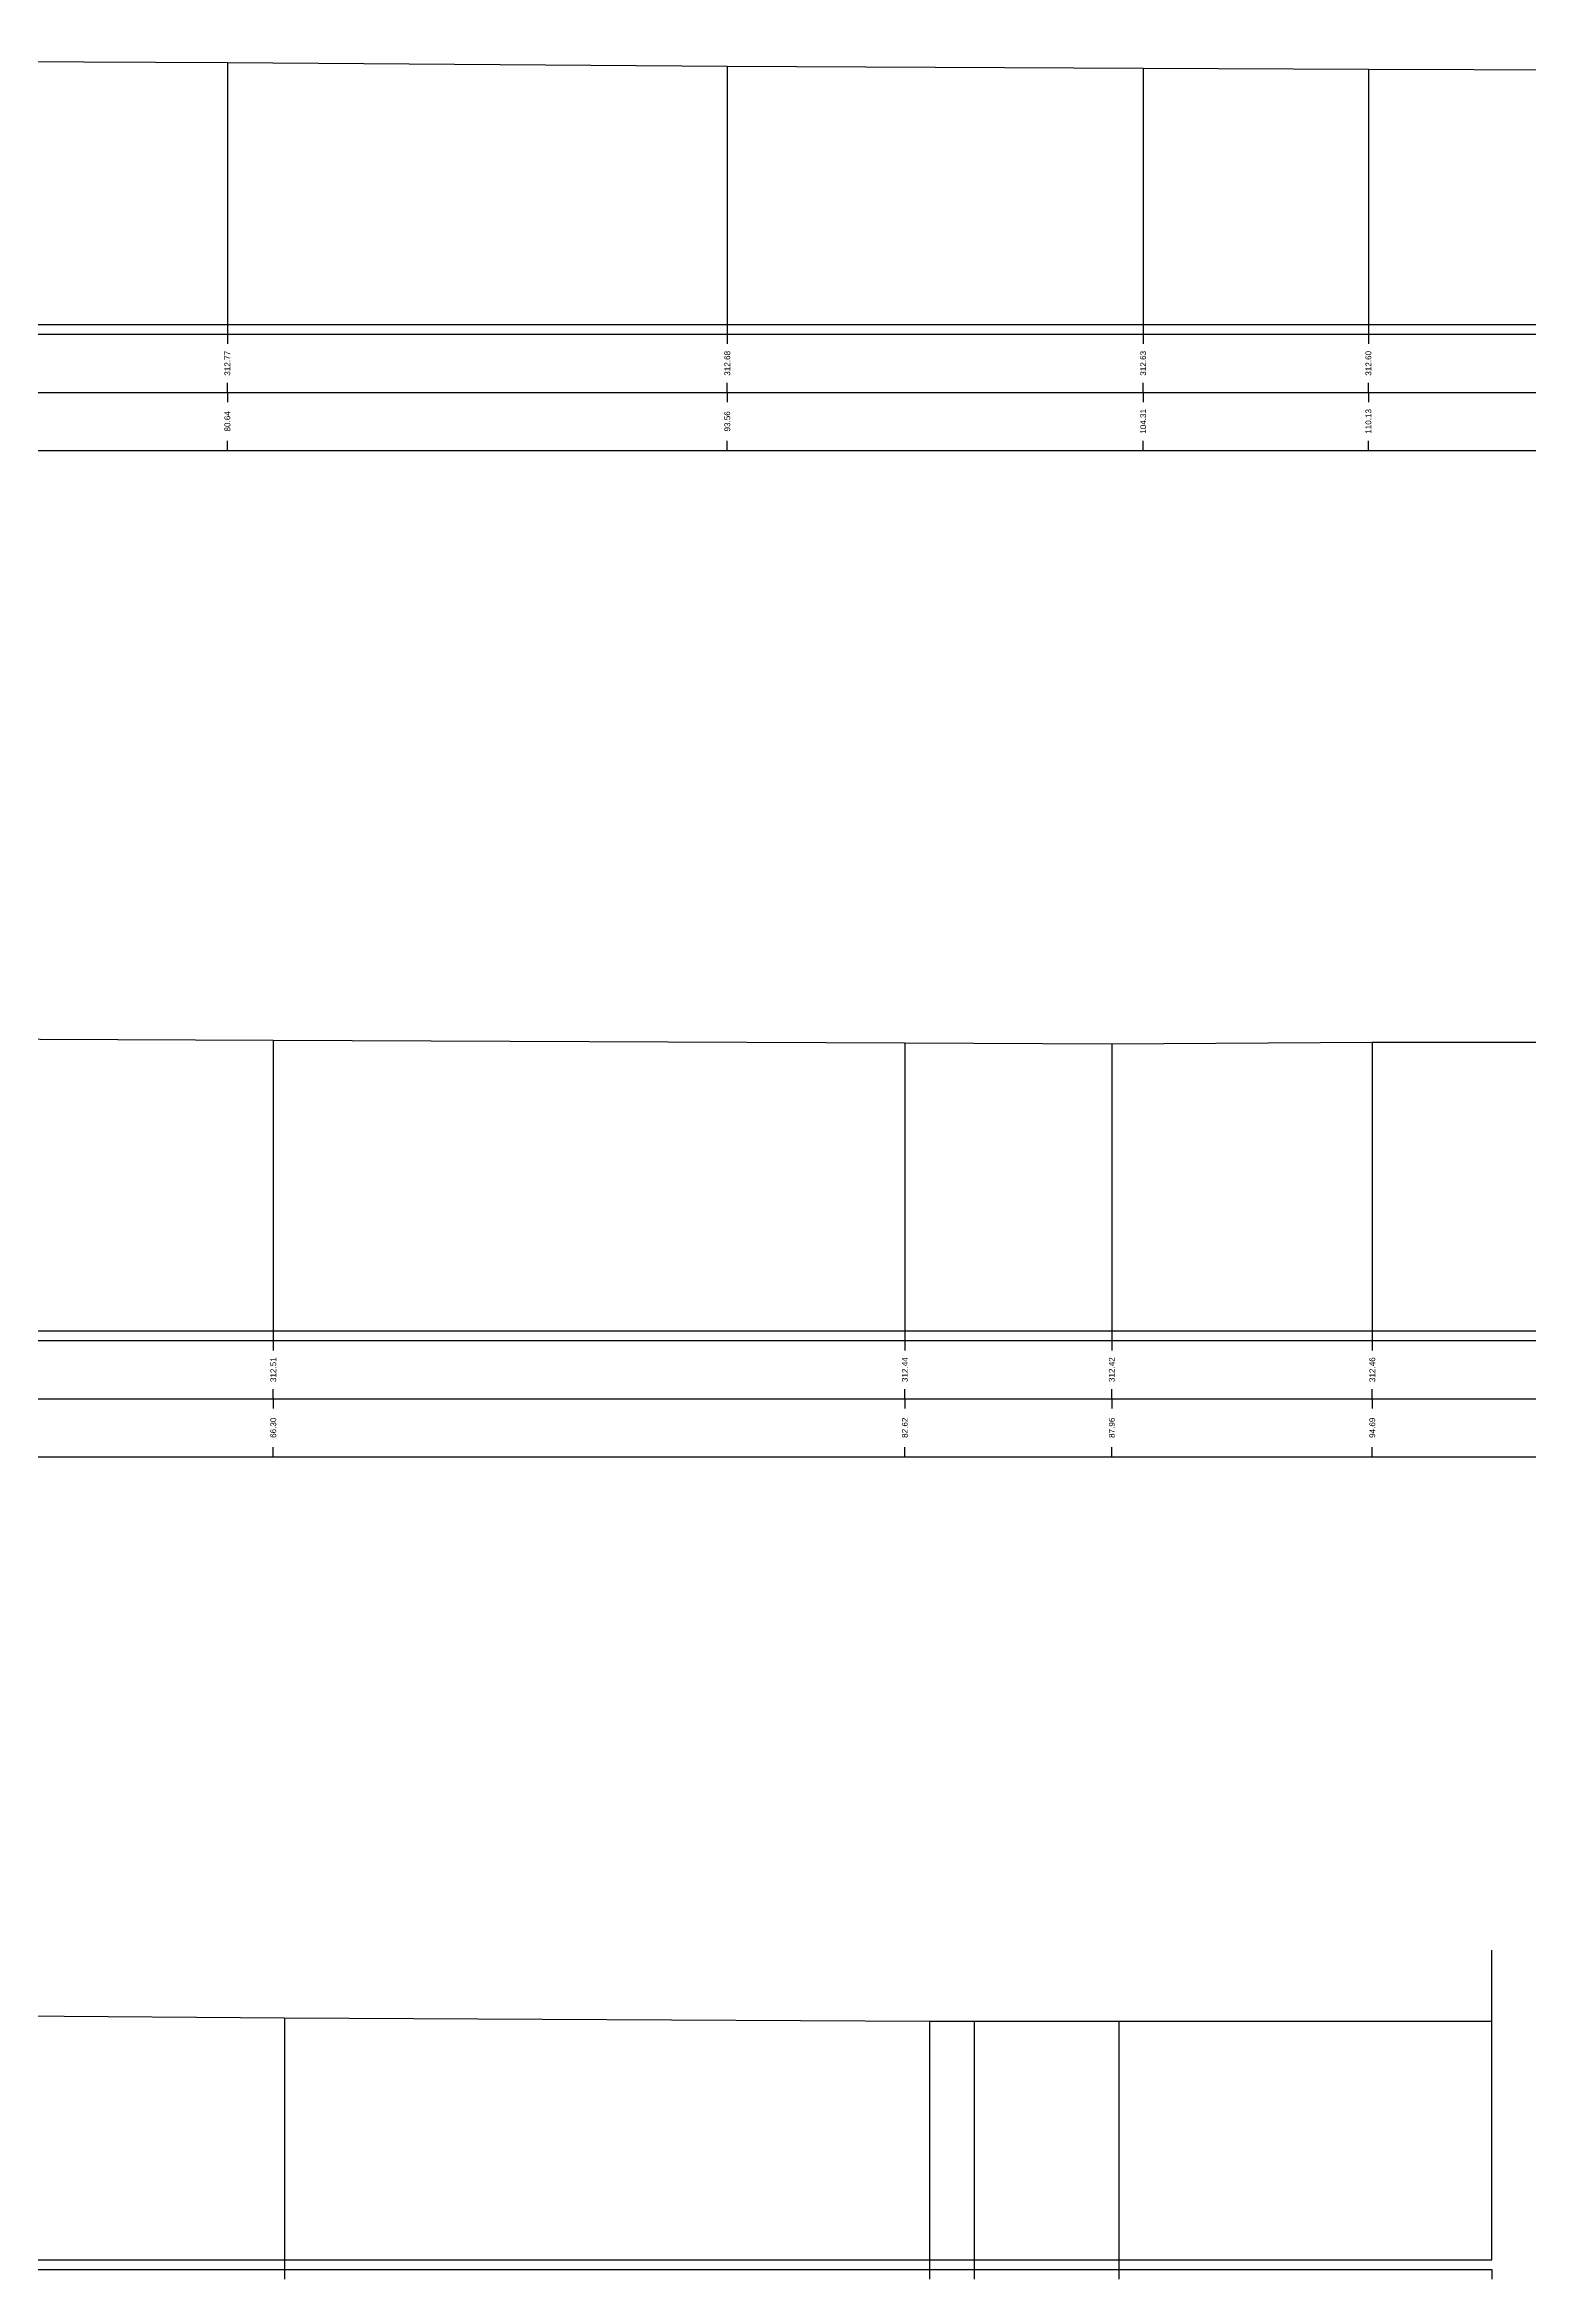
# Model space of a CAD drawing. Header units: millimetres. Extents: x -170 to 301, y 153 to 290.
# Drawn here: x 222.9 to 261.3, y 230.5 to 288.2 of the extents above; entities that cross this region are included whole.
import ezdxf
from ezdxf.enums import TextEntityAlignment as Align

# ---------------------------------------------------------------- set-up
doc = ezdxf.new("R2010")
doc.units = ezdxf.units.MM
doc.styles.get("Standard").update_dxf_attribs({"font": 'arial.ttf'})

msp = doc.modelspace()

# ---------------------------------------------------------------- linework, layer by layer
at = {"layer": 'band'}
for p, q in [((227.647, 280.75), (227.647, 280.5)), ((240.563, 280.75), (240.563, 280.5)), ((251.307, 280.75), (251.307, 280.5)), ((257.127, 280.75), (257.127, 280.5)), ((227.647, 279.25), (227.647, 279.5)), ((240.563, 279.25), (240.563, 279.5)), ((251.307, 279.25), (251.307, 279.5)), ((257.127, 279.25), (257.127, 279.5)), ((227.647, 279.25), (227.647, 279)), ((240.563, 279.25), (240.563, 279)), ((251.307, 279.25), (251.307, 279)), ((257.127, 279.25), (257.127, 279)), ((227.647, 277.75), (227.647, 278)), ((240.563, 277.75), (240.563, 278)), ((251.307, 277.75), (251.307, 278)), ((257.127, 277.75), (257.127, 278)), ((228.833, 254.75), (228.833, 254.5)), ((245.152, 254.75), (245.152, 254.5)), ((250.498, 254.75), (250.498, 254.5)), ((257.228, 254.75), (257.228, 254.5)), ((228.833, 253.25), (228.833, 253.5)), ((245.152, 253.25), (245.152, 253.5)), ((250.498, 253.25), (250.498, 253.5)), ((257.228, 253.25), (257.228, 253.5)), ((228.833, 253.25), (228.833, 253)), ((245.152, 253.25), (245.152, 253)), ((250.498, 253.25), (250.498, 253)), ((257.228, 253.25), (257.228, 253)), ((228.833, 251.75), (228.833, 252)), ((245.152, 251.75), (245.152, 252)), ((250.498, 251.75), (250.498, 252)), ((257.228, 251.75), (257.228, 252)), ((229.12, 230.75), (229.12, 230.5)), ((245.785, 230.75), (245.785, 230.5)), ((246.945, 230.75), (246.945, 230.5)), ((250.676, 230.75), (250.676, 230.5)), ((260.32, 230.75), (260.32, 230.5))]:
    msp.add_line(p, q, dxfattribs=at)
at = {"layer": 'frame'}
for p, q in [((-154.502, 280.75), (301.326, 280.75)), ((-147.002, 281), (301.326, 281)), ((-154.502, 279.25), (301.326, 279.25)), ((-154.502, 277.75), (301.326, 277.75)), ((-170.035, 254.75), (264.223, 254.75)), ((-162.535, 255), (264.223, 255)), ((-170.035, 253.25), (264.223, 253.25)), ((-170.035, 251.75), (264.223, 251.75)), ((260.32, 231), (260.32, 239)), ((-150.751, 231), (260.32, 231)), ((-158.251, 230.75), (260.32, 230.75))]:
    msp.add_line(p, q, dxfattribs=at)
at = {"layer": 'marker', "color": 253}
for p, q in [((227.647, 287.772), (227.647, 281)), ((240.563, 287.676), (240.563, 281)), ((251.307, 287.625), (251.307, 281)), ((257.127, 287.603), (257.127, 281)), ((227.647, 281), (227.647, 280.75)), ((240.563, 281), (240.563, 280.75)), ((251.307, 281), (251.307, 280.75)), ((257.127, 281), (257.127, 280.75)), ((228.833, 262.512), (228.833, 255)), ((245.152, 262.441), (245.152, 255)), ((250.498, 262.42), (250.498, 255)), ((257.228, 262.463), (257.228, 255)), ((228.833, 255), (228.833, 254.75)), ((245.152, 255), (245.152, 254.75)), ((250.498, 255), (250.498, 254.75)), ((257.228, 255), (257.228, 254.75)), ((229.12, 237.257), (229.12, 231)), ((245.785, 237.17), (245.785, 231)), ((246.945, 237.167), (246.945, 231)), ((250.676, 237.17), (250.676, 231)), ((229.12, 231), (229.12, 230.75)), ((245.785, 231), (245.785, 230.75)), ((246.945, 231), (246.945, 230.75)), ((250.676, 231), (250.676, 230.75))]:
    msp.add_line(p, q, dxfattribs=at)
at = {"layer": 'profile'}
for points in [[(183.237, 287.685), (188.114, 287.952), (190.565, 288.205), (193.733, 288.232), (195.99, 287.928), (198.233, 287.698), (202.318, 287.715), (203.637, 287.714), (208.492, 287.727), (216.037, 287.759), (222.075, 287.801), (227.647, 287.772), (240.563, 287.676), (251.307, 287.625), (257.127, 287.603), (268.02, 287.562), (272.743, 287.538), (275.858, 287.53), (291.972, 287.44), (301.326, 287.44)], [(170.38, 262.976), (184.765, 262.732), (202.973, 262.642), (206.71, 262.602), (210.769, 262.587), (228.833, 262.512), (245.152, 262.441), (250.498, 262.42), (257.228, 262.463), (264.223, 262.463)], [(183.516, 237.601), (190.539, 237.51), (201.901, 237.459), (209.584, 237.404), (215.459, 237.357), (229.12, 237.257), (245.785, 237.17), (246.945, 237.167), (250.676, 237.17), (260.32, 237.17)]]:
    msp.add_lwpolyline(points, dxfattribs=at)

# ---------------------------------------------------------------- texts
for s, p in [('312.77', (227.647, 280)), ('312.68', (240.563, 280)), ('312.63', (251.307, 280)), ('312.60', (257.127, 280)), ('80.64', (227.647, 278.5)), ('93.56', (240.563, 278.5)), ('104.31', (251.307, 278.5)), ('110.13', (257.127, 278.5)), ('312.51', (228.833, 254)), ('312.44', (245.152, 254)), ('312.42', (250.498, 254)), ('312.46', (257.228, 254)), ('66.30', (228.833, 252.5)), ('82.62', (245.152, 252.5)), ('87.96', (250.498, 252.5)), ('94.69', (257.228, 252.5))]:
    msp.add_text(s, height=0.15, rotation=90).set_placement(p, align=Align.MIDDLE)

doc.saveas('drawing.dxf')
